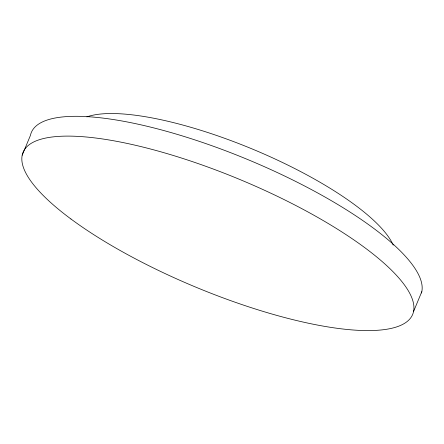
<?xml version="1.0" encoding="UTF-8"?>
<svg xmlns="http://www.w3.org/2000/svg" width="444" height="444" viewBox="0 0 444 444"><rect width="100%" height="100%" fill="white"/><g stroke="black" fill="none" stroke-linecap="round" stroke-linejoin="round"><path stroke-width="0.67" d="M22.2 155.189L30.442 135.387A210.978 58.153 22.6 0 1 240.454 156.571A210.978 58.153 22.6 0 1 421.478 292.985M413.558 311.499L421.8 291.697M86.891 116.894A173.071 47.708 22.6 0 1 254.051 149.745A173.071 47.708 22.6 0 1 393.212 245.127M70.94 218.992A210.978 58.153 22.6 0 0 403.751 323.815A210.978 58.153 22.6 0 0 178.943 157.232A210.978 58.153 22.6 0 0 70.94 218.992"/></g></svg>
